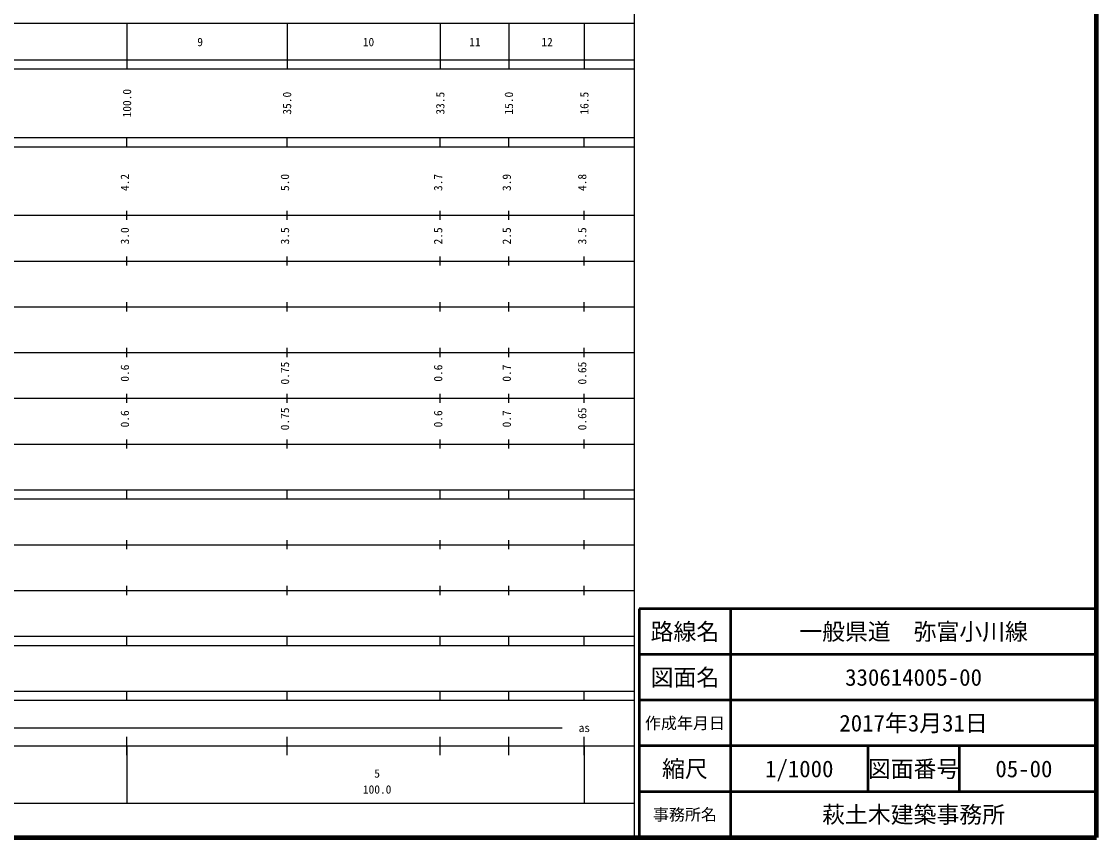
# Model space of a CAD drawing. Units: millimetres on the paper, enlarged 1000 times. Extents: x 40000 to 680000, y 20000 to 380000.
# Drawn here: x 444938 to 680000, y 20000 to 198357 of the extents above; entities that cross this region are included whole.
import ezdxf
from ezdxf.enums import TextEntityAlignment as Align

# ---------------------------------------------------------------- set-up
doc = ezdxf.new("R2010")
doc.units = ezdxf.units.MM
doc.header["$LTSCALE"] = 1000
for name, color, linetype, lineweight in [('M-TTL', 2, 'Continuous', 140), ('M-TTL-BAND', 7, 'Continuous', 25), ('M-TTL-FRAM', 2, 'Continuous', 50), ('M-TTL-LINE', 7, 'Continuous', 50)]:
    doc.layers.add(name, color=color, linetype=linetype, lineweight=lineweight)
doc.layers.add('M-TTL-TXT', color=7, linetype='Continuous')
doc.styles.add('ＭＳ ゴシック', font='')
doc.styles.get('ＭＳ ゴシック').set_extended_font_data('MS Gothic')

msp = doc.modelspace()

# ---------------------------------------------------------------- linework, layer by layer
at = {"layer": 'M-TTL'}
for p, q in [((680000, 20000), (680000, 380000)), ((40000, 20000), (680000, 20000))]:
    msp.add_line(p, q, dxfattribs=at)
at = {"layer": 'M-TTL-BAND'}
for p, q in [((579000, 20000), (579000, 370000)), ((68000, 198000), (579000, 198000)), ((468000, 198000), (468000, 188000)), ((503000, 198000), (503000, 188000)), ((536500, 198000), (536500, 188000)), ((551500, 198000), (551500, 188000)), ((568000, 198000), (568000, 188000)), ((40000, 190000), (579000, 190000)), ((40000, 188000), (579000, 188000)), ((40000, 173000), (579000, 173000)), ((468000, 171000), (468000, 173000)), ((503000, 171000), (503000, 173000)), ((536500, 171000), (536500, 173000)), ((551500, 171000), (551500, 173000)), ((568000, 171000), (568000, 173000)), ((40000, 171000), (579000, 171000)), ((40000, 156000), (579000, 156000)), ((468000, 155000), (468000, 157000)), ((503000, 155000), (503000, 157000)), ((536500, 155000), (536500, 157000)), ((551500, 155000), (551500, 157000)), ((568000, 155000), (568000, 157000)), ((46000, 146000), (579000, 146000)), ((468000, 145000), (468000, 147000)), ((503000, 145000), (503000, 147000)), ((536500, 145000), (536500, 147000)), ((551500, 145000), (551500, 147000)), ((568000, 145000), (568000, 147000)), ((468000, 135000), (468000, 137000)), ((503000, 135000), (503000, 137000)), ((536500, 135000), (536500, 137000)), ((551500, 135000), (551500, 137000)), ((568000, 135000), (568000, 137000)), ((52000, 136000), (579000, 136000)), ((468000, 125000), (468000, 127000)), ((503000, 125000), (503000, 127000)), ((536500, 125000), (536500, 127000)), ((551500, 125000), (551500, 127000)), ((568000, 125000), (568000, 127000)), ((46000, 126000), (579000, 126000)), ((52000, 116000), (579000, 116000)), ((468000, 115000), (468000, 117000)), ((503000, 115000), (503000, 117000)), ((536500, 115000), (536500, 117000)), ((551500, 115000), (551500, 117000)), ((568000, 115000), (568000, 117000)), ((46000, 106000), (579000, 106000)), ((468000, 105000), (468000, 107000)), ((503000, 105000), (503000, 107000)), ((536500, 105000), (536500, 107000)), ((551500, 105000), (551500, 107000)), ((568000, 105000), (568000, 107000)), ((40000, 96000), (579000, 96000)), ((468000, 94000), (468000, 96000)), ((503000, 94000), (503000, 96000)), ((536500, 94000), (536500, 96000)), ((551500, 94000), (551500, 96000)), ((568000, 94000), (568000, 96000)), ((40000, 94000), (579000, 94000)), ((468000, 83000), (468000, 85000)), ((503000, 83000), (503000, 85000)), ((536500, 83000), (536500, 85000)), ((551500, 83000), (551500, 85000)), ((568000, 83000), (568000, 85000)), ((49000, 84000), (579000, 84000)), ((40000, 74000), (579000, 74000)), ((468000, 73000), (468000, 75000)), ((503000, 73000), (503000, 75000)), ((536500, 73000), (536500, 75000)), ((551500, 73000), (551500, 75000)), ((568000, 73000), (568000, 75000)), ((40000, 64000), (579000, 64000)), ((468000, 62000), (468000, 64000)), ((503000, 62000), (503000, 64000)), ((536500, 62000), (536500, 64000)), ((551500, 62000), (551500, 64000)), ((568000, 62000), (568000, 64000)), ((40000, 62000), (579000, 62000)), ((40000, 52000), (579000, 52000)), ((468000, 50000), (468000, 52000)), ((503000, 50000), (503000, 52000)), ((536500, 50000), (536500, 52000)), ((551500, 50000), (551500, 52000)), ((568000, 50000), (568000, 52000)), ((40000, 50000), (579000, 50000)), ((70039, 44000), (563186, 44000)), ((40000, 40000), (579000, 40000)), ((468000, 38000), (468000, 42000)), ((468000, 40000), (468000, 27500)), ((503000, 38000), (503000, 42000)), ((536500, 38000), (536500, 42000)), ((551500, 38000), (551500, 42000)), ((568000, 38000), (568000, 42000)), ((568000, 40000), (568000, 27500)), ((68000, 27500), (579000, 27500))]:
    msp.add_line(p, q, dxfattribs=at)
at = {"layer": 'M-TTL-FRAM'}
for p, q in [((680000, 70000), (580000, 70000)), ((580000, 70000), (580000, 20000))]:
    msp.add_line(p, q, dxfattribs=at)
at = {"layer": 'M-TTL-LINE'}
for p, q in [((600000, 70000), (600000, 20000)), ((680000, 60000), (580000, 60000)), ((680000, 50000), (580000, 50000)), ((680000, 40000), (580000, 40000)), ((630000, 40000), (630000, 30000)), ((650000, 40000), (650000, 30000)), ((680000, 30000), (580000, 30000))]:
    msp.add_line(p, q, dxfattribs=at)

# ---------------------------------------------------------------- texts
at = {"layer": 'M-TTL-BAND', "style": 'ＭＳ ゴシック'}
for s, p in [('9', (483991, 192405)), ('10', (520811, 192405)), ('11', (544091, 192405)), ('12', (559865, 192405)), ('as', (568000, 42500)), ('5', (522701, 32523)), ('100.0', (522701, 29033))]:
    msp.add_text(s, height=1833, dxfattribs=at).set_placement(p, align=Align.BOTTOM_CENTER)
for s, p in [('100.0', (468000, 180500)), ('35.0', (503000, 180500)), ('33.5', (536500, 180500)), ('15.0', (551500, 180500)), ('16.5', (568000, 180500))]:
    msp.add_text(s, height=1833, rotation=90, dxfattribs=at).set_placement(p, align=Align.MIDDLE_CENTER)
for s, p in [('4.2', (469000, 163174)), ('5.0', (504000, 163174)), ('3.7', (537500, 163174)), ('3.9', (552500, 163174)), ('4.8', (569000, 163174)), ('3.0', (469000, 151500)), ('3.5', (504000, 151500)), ('2.5', (537500, 151500)), ('2.5', (552500, 151500)), ('3.5', (569000, 151500)), ('0.6', (469000, 121500)), ('0.75', (504000, 121500)), ('0.6', (537500, 121500)), ('0.7', (552500, 121500)), ('0.65', (569000, 121500)), ('0.6', (469000, 111500)), ('0.75', (504000, 111500)), ('0.6', (537500, 111500)), ('0.7', (552500, 111500)), ('0.65', (569000, 111500))]:
    msp.add_text(s, height=1833, rotation=90, dxfattribs=at).set_placement(p, align=Align.BOTTOM_CENTER)
at = {"layer": 'M-TTL-TXT', "style": 'ＭＳ ゴシック'}
for s, height, p in [('路線名', 3666, (590000, 65000)), ('路線名', 3666, (590000, 65000)), ('一般県道\u3000弥富小川線', 3666, (640000, 65000)), ('図面名', 3666, (590000, 55000)), ('図面名', 3666, (590000, 55000)), ('330614005-00', 3666, (640000, 55000)), ('2017年3月31日', 3666, (640000, 45000)), ('作成年月日', 2566, (590000, 45000)), ('作成年月日', 2566, (590000, 45000)), ('縮尺', 3666, (590000, 35000)), ('縮尺', 3666, (590000, 35000)), ('1/1000', 3666, (615000, 35000)), ('図面番号', 3666, (640000, 35000)), ('図面番号', 3666, (640000, 35000)), ('05-00', 3666, (664125, 35000)), ('事務所名', 2566, (590000, 25000)), ('事務所名', 2566, (590000, 25000)), ('萩土木建築事務所', 3666, (640000, 25000))]:
    msp.add_text(s, height=height, dxfattribs=at).set_placement(p, align=Align.MIDDLE_CENTER)

doc.saveas('drawing.dxf')
